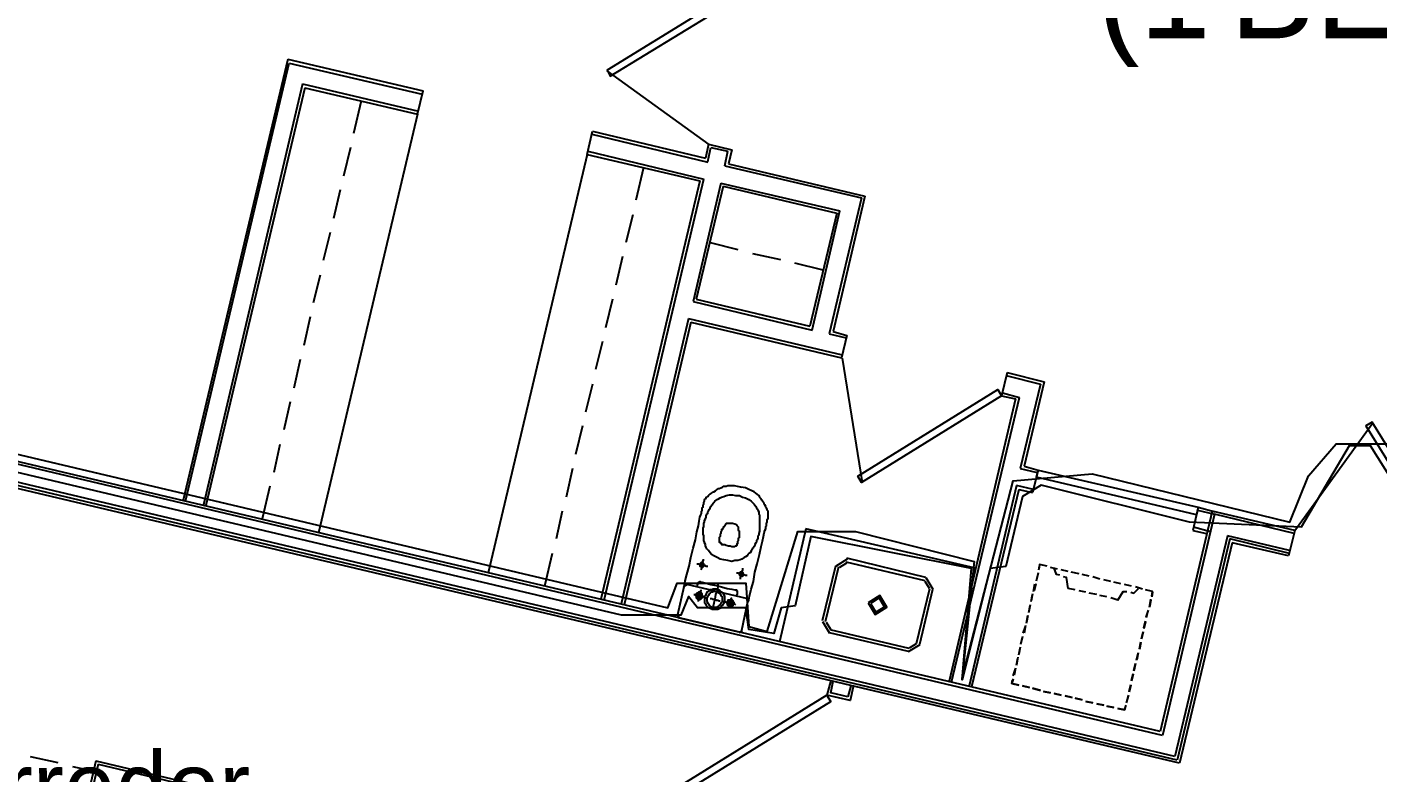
# Model space of a CAD drawing. Header units: feet. Extents: x -84 to 198, y -22 to 181.
# Drawn here: x 59.32 to 82.61, y 125.81 to 138.67 of the extents above; entities that cross this region are included whole.
import ezdxf
from ezdxf.enums import TextEntityAlignment as Align

# ---------------------------------------------------------------- set-up
doc = ezdxf.new("R2010")
doc.units = ezdxf.units.FT
for name, color, linetype in [('A-AREA-COMUN', 252, 'CONTINUOUS'), ('A-AREA-UNIDAD', 30, 'CONTINUOUS'), ('A-LINEA', 7, 'CONTINUOUS'), ('A-NOMBRE-ESPACIO', 2, 'CONTINUOUS'), ('A-TEXTO-PDF', 3, 'CONTINUOUS')]:
    doc.layers.add(name, color=color, linetype=linetype)

msp = doc.modelspace()

# ---------------------------------------------------------------- linework, layer by layer
at = {"layer": 'A-AREA-COMUN'}
msp.add_lwpolyline([(83.968, 129.0844), (82.48, 131.4489), (82.112, 131.4489), (81.28, 130.0444), (79.36, 130.1333), (76.8, 130.7733), (76.48, 130.5778), (76.192, 129.3689), (75.92, 129.3333), (75.44, 127.4133), (75.6, 129.3333), (72.832, 129.8844), (72.56, 128.6933), (72.32, 128.6578), (72.192, 128.2133), (71.76, 128.2844), (71.712, 128.6578), (70.88, 128.6578), (70.72, 128.8533), (70.592, 128.5333), (69.568, 128.5333), (47.04, 133.8489)], dxfattribs=at)
at = {"layer": 'A-AREA-UNIDAD'}
msp.add_lwpolyline([(49.2, 133.6533), (70.368, 128.6578), (70.528, 129.0844), (71.712, 129.0844), (71.76, 128.3378), (72.08, 128.2489), (72.608, 129.9733), (73.6, 129.9733), (75.648, 129.4578), (75.44, 127.4489), (76.32, 130.8444), (77.68, 130.9689), (81.088, 130.1333), (81.408, 130.9333), (81.888, 131.4844), (82.848, 131.4844)], dxfattribs=at)
at = {"layer": 'A-LINEA'}
for p, q in [((63.8133, 138.1111), (62.0133, 130.5111)), ((63.8133, 138.1111), (66.1467, 137.5644)), ((62.0533, 130.4978), (63.84, 138.0444)), ((63.84, 138.0444), (66.1333, 137.5111)), ((69.3158, 137.9094), (71.0744, 136.6405)), ((64.0667, 137.6844), (62.36, 130.4311)), ((64.0667, 137.6844), (66.0667, 137.2178)), ((64.1067, 137.6178), (62.4, 130.4178)), ((64.1067, 137.6178), (62.4, 130.4178)), ((64.1067, 137.6178), (66.0533, 137.1644)), ((66.0533, 137.1644), (66.1467, 137.5644)), ((66.0533, 137.1644), (64.3467, 129.9511)), ((65.08, 137.3911), (64.9467, 136.8311)), ((68.9733, 136.4711), (69.0667, 136.8711)), ((69.0533, 136.8178), (71.0533, 136.3378)), ((69.0667, 136.8711), (71.0133, 136.4044)), ((64.8933, 136.5911), (64.7733, 136.0978)), ((68.9733, 136.4711), (67.2667, 129.2578)), ((68.9733, 136.4711), (70.92, 136.0178)), ((68.9867, 136.5244), (70.9867, 136.0444)), ((71.0667, 136.6444), (71.0133, 136.4044)), ((71.0533, 136.3511), (71.1067, 136.5911)), ((71.0667, 136.6444), (71.4667, 136.5511)), ((71.1067, 136.5911), (71.4, 136.5244)), ((71.3467, 136.2711), (71.4, 136.5244)), ((71.4667, 136.5511), (71.4133, 136.3111)), ((69.9467, 136.2444), (69.8133, 135.6844)), ((71.3467, 136.2711), (73.7067, 135.7244)), ((71.4133, 136.3111), (73.76, 135.7511)), ((70.92, 136.0178), (69.2133, 128.8044)), ((69.2667, 128.7911), (70.9867, 136.0444)), ((64.72, 135.8578), (64.6, 135.3644)), ((71.28, 135.9778), (70.8, 133.9378)), ((71.32, 135.9244), (70.8533, 133.9778)), ((71.28, 135.9778), (73.3333, 135.4978)), ((71.32, 135.9244), (73.28, 135.4578)), ((73.7067, 135.7244), (73.1467, 133.3778)), ((73.76, 135.7511), (73.2133, 133.4178)), ((69.76, 135.4311), (69.64, 134.9511)), ((73.28, 135.4578), (72.8133, 133.5111)), ((72.8533, 133.4444), (73.3333, 135.4978)), ((64.5467, 135.1244), (64.4267, 134.6444)), ((71.0933, 134.9511), (71.5733, 134.8311)), ((69.5867, 134.7111), (69.4667, 134.2178)), ((71.8267, 134.7644), (72.3067, 134.6578)), ((72.5467, 134.6044), (73.04, 134.4844)), ((64.3733, 134.3911), (64.2533, 133.9111)), ((78.8533, 126.5244), (47.0933, 134.0311)), ((78.8933, 126.4578), (47.1333, 133.9778)), ((69.4133, 133.9778), (69.2933, 133.4844)), ((70.8, 133.9378), (72.8533, 133.4444)), ((70.8533, 133.9778), (72.8133, 133.5111)), ((64.2, 133.6711), (64.0933, 133.1778)), ((79.1067, 126.0978), (47.3467, 133.6178)), ((79.1467, 126.0311), (47.3867, 133.5511)), ((79.1867, 125.9778), (47.4267, 133.4844)), ((70.72, 133.6444), (69.56, 128.7244)), ((70.76, 133.5778), (69.6133, 128.7111)), ((70.72, 133.6444), (73.3733, 133.0178)), ((70.76, 133.5778), (73.36, 132.9644)), ((69.24, 133.2444), (69.12, 132.7644)), ((73.1467, 133.3778), (73.44, 133.3111)), ((73.2133, 133.4178), (73.4533, 133.3511)), ((73.4533, 133.3511), (73.36, 132.9644)), ((64.0267, 132.9378), (63.92, 132.4444)), ((73.3694, 132.9565), (73.7159, 130.8158)), ((69.0667, 132.5111), (68.9467, 132.0311)), ((76.2133, 132.7111), (76.12, 132.3111)), ((76.2, 132.6578), (76.7867, 132.5111)), ((76.2133, 132.7111), (76.8533, 132.5511)), ((76.7867, 132.5111), (76.44, 131.0578)), ((76.8533, 132.5511), (76.5067, 131.0978)), ((75.2533, 127.3778), (76.4267, 132.2844)), ((76.12, 132.3111), (76.36, 132.2578)), ((76.1333, 132.3644), (76.4267, 132.2844)), ((63.8533, 132.2044), (63.7467, 131.7244)), ((76.36, 132.2578), (75.2133, 127.3911)), ((82.5184, 131.8403), (81.1741, 129.9833)), ((68.8933, 131.7911), (68.7733, 131.2978)), ((63.68, 131.4711), (63.5733, 130.9911)), ((68.72, 131.0578), (68.6133, 130.5644)), ((76.44, 131.0578), (76.7333, 130.9911)), ((76.5067, 131.0978), (76.7467, 131.0311)), ((76.7467, 131.0311), (76.6533, 130.6444)), ((63.5067, 130.7511), (63.3733, 130.1911)), ((76.3733, 130.7644), (75.56, 127.3111)), ((76.4133, 130.6978), (75.6, 127.2978)), ((76.6667, 130.6978), (76.3733, 130.7644)), ((76.4133, 130.6978), (76.6533, 130.6444)), ((68.5467, 130.3244), (68.44, 129.8444)), ((79.7467, 130.3244), (78.8533, 126.5244)), ((79.7867, 130.2711), (78.8933, 126.4578)), ((79.5067, 130.3911), (79.4133, 129.9911)), ((79.4933, 130.3378), (79.7867, 130.2711)), ((79.5067, 130.3911), (79.8, 130.3111)), ((81.1733, 129.9911), (79.7467, 130.3244)), ((81.16, 129.9378), (79.7867, 130.2711)), ((72.7467, 130.0178), (72.2933, 128.0711)), ((75.6667, 129.3378), (72.7467, 130.0178)), ((79.4133, 129.9911), (79.6533, 129.9378)), ((79.72, 129.9644), (79.4267, 130.0444)), ((81.1733, 129.9911), (81.0667, 129.5511)), ((80.0133, 129.8978), (79.1067, 126.0978)), ((80.0533, 129.8444), (79.1467, 126.0311)), ((80.0933, 129.7778), (79.1867, 125.9778)), ((81.08, 129.6444), (80.0133, 129.8978)), ((81.08, 129.5911), (80.0533, 129.8444)), ((81.0667, 129.5511), (80.0933, 129.7778)), ((68.3733, 129.5911), (68.24, 129.0311)), ((73.4584, 129.4933), (73.2578, 129.3695)), ((74.8133, 129.1778), (73.4533, 129.5111)), ((73.2533, 129.3778), (73.0267, 128.4311)), ((73.3067, 129.3644), (73.08, 128.4178)), ((73.443, 129.4284), (73.3227, 129.3541)), ((74.8, 129.1244), (73.44, 129.4444)), ((76.7467, 129.2578), (76.72, 129.1378)), ((76.7467, 129.2578), (76.72, 129.1378)), ((76.72, 129.1244), (76.7467, 129.2444)), ((76.72, 129.1244), (76.7467, 129.2444)), ((76.76, 129.3111), (76.7733, 129.3778)), ((76.76, 129.3111), (76.7733, 129.3778)), ((76.9067, 129.3778), (76.7733, 129.4044)), ((76.9067, 129.3778), (76.7733, 129.4044)), ((77.08, 129.3244), (76.96, 129.3511)), ((77.08, 129.3244), (76.96, 129.3511)), ((77.08, 129.3244), (76.96, 129.3511)), ((77.08, 129.3244), (76.96, 129.3511)), ((77.2667, 129.2844), (77.1467, 129.3111)), ((77.2667, 129.2844), (77.1467, 129.3111)), ((77.2667, 129.2844), (77.1467, 129.3111)), ((77.2667, 129.2844), (77.1467, 129.3111)), ((77.4533, 129.2444), (77.32, 129.2711)), ((77.4533, 129.2444), (77.32, 129.2711)), ((77.4533, 129.2444), (77.32, 129.2711)), ((77.4533, 129.2444), (77.32, 129.2711)), ((70.64, 129.0178), (70.5333, 128.5378)), ((70.6974, 129.0565), (70.6413, 129.0219)), ((71.72, 128.8178), (70.6933, 129.0578)), ((74.8773, 128.9881), (74.803, 129.1084)), ((74.9422, 128.9728), (74.8184, 129.1733)), ((76.6667, 128.9378), (76.6933, 129.0711)), ((76.6667, 128.9378), (76.6933, 129.0711)), ((76.7067, 129.0711), (76.68, 128.9511)), ((76.7067, 129.0711), (76.68, 128.9511)), ((77.6267, 129.2044), (77.5067, 129.2311)), ((77.6267, 129.2044), (77.5067, 129.2311)), ((77.6267, 129.2044), (77.5067, 129.2311)), ((77.6267, 129.2044), (77.5067, 129.2311)), ((77.8133, 129.1511), (77.6933, 129.1911)), ((77.8133, 129.1511), (77.6933, 129.1911)), ((77.8133, 129.1511), (77.6933, 129.1911)), ((77.8133, 129.1511), (77.6933, 129.1911)), ((78, 129.1111), (77.88, 129.1378)), ((78, 129.1111), (77.88, 129.1378)), ((78, 129.1111), (77.88, 129.1378)), ((78, 129.1111), (77.88, 129.1378)), ((78.1733, 129.0711), (78.0533, 129.0978)), ((78.1733, 129.0711), (78.0533, 129.0978)), ((78.1733, 129.0711), (78.0533, 129.0978)), ((78.1733, 129.0711), (78.0533, 129.0978)), ((78.36, 129.0311), (78.24, 129.0578)), ((78.36, 129.0311), (78.24, 129.0578)), ((78.36, 129.0311), (78.24, 129.0578)), ((78.36, 129.0311), (78.24, 129.0578)), ((78.5467, 128.9778), (78.4267, 129.0178)), ((78.5467, 128.9778), (78.4267, 129.0178)), ((78.5467, 128.9778), (78.4267, 129.0178)), ((78.5467, 128.9778), (78.4267, 129.0178)), ((71.7587, 128.747), (71.7241, 128.8032)), ((74.6533, 128.0444), (74.88, 128.9911)), ((74.7067, 128.0311), (74.9333, 128.9778)), ((76.6533, 128.8978), (76.6267, 128.7778)), ((76.6533, 128.8978), (76.6267, 128.7778)), ((76.6267, 128.7644), (76.6533, 128.8844)), ((76.6267, 128.7644), (76.6533, 128.8844)), ((77.3867, 128.9644), (77.2667, 128.9911)), ((77.3867, 128.9644), (77.2667, 128.9911)), ((77.5733, 128.9244), (77.4533, 128.9511)), ((77.5733, 128.9244), (77.4533, 128.9511)), ((77.76, 128.8844), (77.6267, 128.9111)), ((77.76, 128.8844), (77.6267, 128.9111)), ((77.9333, 128.8444), (77.8133, 128.8711)), ((77.9333, 128.8444), (77.8133, 128.8711)), ((78.12, 128.7911), (78, 128.8311)), ((78.12, 128.7911), (78, 128.8311)), ((78.72, 128.9378), (78.6, 128.9644)), ((78.72, 128.9378), (78.6, 128.9644)), ((78.6667, 128.6711), (78.6933, 128.8044)), ((78.6667, 128.6711), (78.6933, 128.8044)), ((78.6933, 128.7911), (78.6667, 128.6711)), ((78.6933, 128.7911), (78.6667, 128.6711)), ((78.72, 128.9244), (78.7067, 128.8444)), ((78.72, 128.9244), (78.7067, 128.8444)), ((71.64, 128.2711), (71.7467, 128.7644)), ((76.6133, 128.7111), (76.5867, 128.5911)), ((76.6133, 128.7111), (76.5867, 128.5911)), ((76.5867, 128.5778), (76.6133, 128.6978)), ((76.5867, 128.5778), (76.6133, 128.6978)), ((78.6133, 128.4978), (78.6533, 128.6178)), ((78.6133, 128.4978), (78.6533, 128.6178)), ((78.64, 128.6044), (78.6133, 128.4844)), ((78.64, 128.6044), (78.6133, 128.4844)), ((70.5346, 128.5285), (70.5693, 128.4724)), ((70.56, 128.4844), (71.5867, 128.2444)), ((73.0311, 128.4228), (73.155, 128.2223)), ((73.096, 128.4075), (73.1703, 128.2871)), ((76.4933, 128.2178), (76.5333, 128.3378)), ((76.4933, 128.2178), (76.5333, 128.3378)), ((76.5333, 128.3511), (76.5067, 128.2178)), ((76.5333, 128.3511), (76.5067, 128.2178)), ((76.5733, 128.5244), (76.5467, 128.4044)), ((76.5467, 128.3911), (76.5733, 128.5244)), ((76.5733, 128.5244), (76.5467, 128.4044)), ((76.5467, 128.3911), (76.5733, 128.5244)), ((78.5733, 128.3111), (78.6, 128.4311)), ((78.5733, 128.3111), (78.6, 128.4311)), ((78.6, 128.4178), (78.5733, 128.2978)), ((78.6, 128.4178), (78.5733, 128.2978)), ((71.5959, 128.2324), (71.6521, 128.267)), ((73.1467, 128.2311), (74.5067, 127.9111)), ((73.16, 128.2844), (74.52, 127.9644)), ((76.48, 128.1644), (76.4533, 128.0444)), ((76.48, 128.1644), (76.4533, 128.0444)), ((76.4533, 128.0311), (76.48, 128.1511)), ((76.4533, 128.0311), (76.48, 128.1511)), ((78.5333, 128.1244), (78.56, 128.2444)), ((78.56, 128.2444), (78.5333, 128.1244)), ((78.5333, 128.1244), (78.56, 128.2444)), ((78.56, 128.2444), (78.5333, 128.1244)), ((74.515, 127.9023), (74.7155, 128.0261)), ((74.5303, 127.9671), (74.6506, 128.0414)), ((76.44, 127.9778), (76.4133, 127.8578)), ((76.44, 127.9778), (76.4133, 127.8578)), ((76.4133, 127.8444), (76.44, 127.9644)), ((76.4133, 127.8444), (76.44, 127.9644)), ((78.4667, 127.8711), (78.44, 127.7511)), ((78.4667, 127.8711), (78.44, 127.7511)), ((78.4533, 127.7644), (78.48, 127.8844)), ((78.4533, 127.7644), (78.48, 127.8844)), ((78.4933, 127.9511), (78.52, 128.0711)), ((78.4933, 127.9511), (78.52, 128.0711)), ((78.52, 128.0578), (78.4933, 127.9378)), ((78.52, 128.0578), (78.4933, 127.9378)), ((76.36, 127.6178), (76.3333, 127.4978)), ((76.36, 127.6178), (76.3333, 127.4978)), ((76.4, 127.8044), (76.3733, 127.6711)), ((76.4, 127.8044), (76.3733, 127.6711)), ((76.3733, 127.6711), (76.4, 127.7911)), ((76.3733, 127.6711), (76.4, 127.7911)), ((78.4, 127.5778), (78.4267, 127.6978)), ((78.4267, 127.6978), (78.4, 127.5644)), ((78.4, 127.5778), (78.4267, 127.6978)), ((78.4267, 127.6978), (78.4, 127.5644)), ((73.1733, 127.4044), (73.1067, 127.1511)), ((76.32, 127.4311), (76.2933, 127.3511)), ((76.32, 127.4311), (76.2933, 127.3511)), ((76.32, 127.4844), (76.36, 127.6044)), ((76.32, 127.4844), (76.36, 127.6044)), ((78.36, 127.4044), (78.3867, 127.5244)), ((78.36, 127.4044), (78.3867, 127.5244)), ((78.3867, 127.5111), (78.36, 127.3911)), ((78.3867, 127.5111), (78.36, 127.3911)), ((73.52, 127.3111), (73.4667, 127.1244)), ((76.2933, 127.3511), (76.4133, 127.3244)), ((76.2933, 127.3511), (76.4133, 127.3244)), ((76.48, 127.3111), (76.6, 127.2844)), ((76.6, 127.2844), (76.48, 127.3111)), ((76.48, 127.3111), (76.6, 127.2844)), ((76.6, 127.2844), (76.48, 127.3111)), ((76.6533, 127.2711), (76.7867, 127.2311)), ((76.7867, 127.2311), (76.6533, 127.2711)), ((76.6533, 127.2711), (76.7867, 127.2311)), ((76.7867, 127.2311), (76.6533, 127.2711)), ((76.84, 127.2178), (76.96, 127.1911)), ((76.96, 127.1911), (76.84, 127.2178)), ((76.84, 127.2178), (76.96, 127.1911)), ((76.96, 127.1911), (76.84, 127.2178)), ((77.0267, 127.1778), (77.1467, 127.1511)), ((77.1467, 127.1511), (77.0267, 127.1778)), ((77.0267, 127.1778), (77.1467, 127.1511)), ((77.1467, 127.1511), (77.0267, 127.1778)), ((78.3067, 127.1511), (78.2667, 127.0178)), ((78.3067, 127.1511), (78.2667, 127.0178)), ((78.28, 127.0311), (78.3067, 127.1511)), ((78.28, 127.0311), (78.3067, 127.1511)), ((78.32, 127.2178), (78.3467, 127.3378)), ((78.32, 127.2178), (78.3467, 127.3378)), ((78.3467, 127.3244), (78.32, 127.2044)), ((78.3467, 127.3244), (78.32, 127.2044)), ((77.2133, 127.1378), (77.3333, 127.1111)), ((77.3333, 127.1111), (77.2133, 127.1378)), ((77.2133, 127.1378), (77.3333, 127.1111)), ((77.3333, 127.1111), (77.2133, 127.1378)), ((77.3867, 127.0978), (77.5067, 127.0711)), ((77.5067, 127.0711), (77.3867, 127.0978)), ((77.3867, 127.0978), (77.5067, 127.0711)), ((77.5067, 127.0711), (77.3867, 127.0978)), ((77.5733, 127.0444), (77.6933, 127.0178)), ((77.6933, 127.0178), (77.5733, 127.0444)), ((77.5733, 127.0444), (77.6933, 127.0178)), ((77.6933, 127.0178), (77.5733, 127.0444)), ((77.76, 127.0044), (77.88, 126.9778)), ((77.88, 126.9778), (77.76, 127.0044)), ((77.76, 127.0044), (77.88, 126.9778)), ((77.88, 126.9778), (77.76, 127.0044)), ((77.9333, 126.9644), (78.0533, 126.9378)), ((78.0533, 126.9378), (77.9333, 126.9644)), ((77.9333, 126.9644), (78.0533, 126.9378)), ((78.0533, 126.9378), (77.9333, 126.9644)), ((59.3733, 126.0978), (59.8533, 125.9911)), ((60.5067, 126.0178), (60.1467, 124.4578)), ((60.5067, 126.0178), (66.52, 124.6044)), ((60.1067, 125.9244), (60.5867, 125.8178)), ((60.5467, 125.9644), (60.1867, 124.4444)), ((60.5467, 125.9644), (66.4533, 124.5644))]:
    msp.add_line(p, q, dxfattribs=at)
for points in [[(71.72, 139.4044), (69.32, 137.9244), (69.3733, 137.8178), (71.7867, 139.2978), (71.72, 139.4044)], [(76.12, 132.3111), (73.7067, 130.8178), (73.64, 130.9244), (76.0533, 132.4178), (76.12, 132.3111)], [(84.0933, 129.2978), (82.5067, 131.8578), (82.4, 131.7911), (83.9867, 129.2311), (84.0933, 129.2978)], [(76.7467, 131.0311), (79.5067, 130.3911), (79.48, 130.2578), (76.72, 130.9111), (76.7467, 131.0311)], [(70.64, 129.0178), (70.6533, 129.0444), (70.6667, 129.1244), (70.6933, 129.2311), (70.7333, 129.3778), (70.76, 129.5244), (70.8, 129.6844), (70.84, 129.8311), (70.8667, 129.9644), (70.8933, 130.0711), (70.9067, 130.1511), (70.92, 130.2178), (70.9333, 130.2578), (70.9467, 130.2844), (70.9467, 130.2978), (70.9467, 130.3111), (70.9467, 130.3244), (70.96, 130.3378), (70.96, 130.3511), (70.96, 130.3644), (70.96, 130.3778), (70.9733, 130.3911), (70.9733, 130.4044), (70.9733, 130.4178), (70.9733, 130.4311), (70.9867, 130.4444), (70.9867, 130.4578), (70.9867, 130.4711), (71, 130.4978), (71, 130.5111), (71, 130.5244), (71.0133, 130.5378), (71.0267, 130.5511), (71.0267, 130.5644), (71.04, 130.5644), (71.0533, 130.5778), (71.0667, 130.5911), (71.08, 130.6044), (71.0933, 130.6178), (71.12, 130.6311), (71.1333, 130.6444), (71.1467, 130.6578), (71.16, 130.6578), (71.1867, 130.6711), (71.2, 130.6844), (71.2133, 130.6978), (71.24, 130.7111), (71.2533, 130.7111), (71.28, 130.7244), (71.3067, 130.7378), (71.3333, 130.7511), (71.3733, 130.7511), (71.4, 130.7644), (71.4533, 130.7644), (71.5067, 130.7644), (71.56, 130.7511), (71.64, 130.7378)], [(71.7467, 128.7644), (71.76, 128.7911), (71.7733, 128.8578), (71.8, 128.9778), (71.84, 129.1111), (71.8667, 129.2711), (71.9067, 129.4178), (71.9467, 129.5778), (71.9733, 129.7111), (72, 129.8044), (72.0133, 129.8844), (72.0267, 129.9511), (72.04, 129.9911), (72.0533, 130.0178), (72.0533, 130.0444), (72.0533, 130.0578), (72.0667, 130.0711), (72.0667, 130.0844), (72.0667, 130.0978), (72.0667, 130.1111), (72.0667, 130.1244), (72.08, 130.1378), (72.08, 130.1511), (72.08, 130.1778), (72.0933, 130.1911), (72.0933, 130.2044), (72.0933, 130.2178), (72.0933, 130.2311), (72.0933, 130.2444), (72.0933, 130.2578), (72.0933, 130.2711), (72.0933, 130.2978), (72.0933, 130.3111), (72.0933, 130.3244), (72.08, 130.3378), (72.08, 130.3511), (72.0667, 130.3778), (72.0533, 130.3911), (72.0533, 130.4044), (72.04, 130.4311), (72.0267, 130.4444), (72.0267, 130.4578), (72.0133, 130.4711), (72, 130.4978), (71.9867, 130.5111), (71.9733, 130.5378), (71.96, 130.5511), (71.9467, 130.5778), (71.9333, 130.5911), (71.9067, 130.6178), (71.88, 130.6311), (71.8533, 130.6578), (71.8133, 130.6711), (71.76, 130.6978), (71.7067, 130.7244), (71.6267, 130.7378)], [(71.3333, 129.4844), (71.2667, 129.4978), (71.2133, 129.5244), (71.16, 129.5511), (71.12, 129.5778), (71.0933, 129.6044), (71.0667, 129.6444), (71.04, 129.6711), (71.0267, 129.6978), (71.0133, 129.7244), (71.0133, 129.7511), (71, 129.7778), (71, 129.7911), (70.9867, 129.8178), (70.9867, 129.8444), (70.9867, 129.8578), (70.9867, 129.8844), (70.9867, 129.8978), (70.9733, 129.9244), (70.9733, 129.9378), (70.9733, 129.9644), (70.9733, 129.9911), (70.9733, 130.0044), (70.9733, 130.0311), (70.9867, 130.0578), (70.9867, 130.0844), (70.9867, 130.1111), (71, 130.1378), (71, 130.1644), (71.0133, 130.1911), (71.0267, 130.2178), (71.0267, 130.2444), (71.04, 130.2711), (71.0533, 130.2844), (71.0533, 130.3111), (71.0667, 130.3244), (71.08, 130.3511), (71.0933, 130.3644), (71.0933, 130.3778), (71.1067, 130.4044), (71.12, 130.4178), (71.1333, 130.4311), (71.1333, 130.4444), (71.1467, 130.4578), (71.16, 130.4711), (71.1733, 130.4978), (71.2, 130.5111), (71.2133, 130.5244), (71.24, 130.5378), (71.2667, 130.5511), (71.2933, 130.5644), (71.3333, 130.5778), (71.3733, 130.5911), (71.4267, 130.6044), (71.48, 130.6044), (71.5333, 130.5911), (71.6, 130.5911), (71.6533, 130.5644), (71.7067, 130.5511), (71.76, 130.5244), (71.8, 130.4978), (71.8267, 130.4711), (71.8533, 130.4444), (71.88, 130.4044), (71.8933, 130.3778), (71.9067, 130.3644), (71.92, 130.3378), (71.9333, 130.3111), (71.9333, 130.2978), (71.9333, 130.2711), (71.9467, 130.2578), (71.9467, 130.2444), (71.9467, 130.2178), (71.9467, 130.2044), (71.9467, 130.1778), (71.9467, 130.1644), (71.9467, 130.1378), (71.9467, 130.1244), (71.9467, 130.0978), (71.9467, 130.0711), (71.9467, 130.0578), (71.9467, 130.0311), (71.9467, 130.0044), (71.9467, 129.9778), (71.9333, 129.9378), (71.9333, 129.9111), (71.92, 129.8844), (71.92, 129.8578), (71.9067, 129.8311), (71.8933, 129.8178), (71.8933, 129.7911), (71.88, 129.7778), (71.8667, 129.7511), (71.8667, 129.7378), (71.8533, 129.7111), (71.84, 129.6978), (71.8267, 129.6844), (71.8133, 129.6578), (71.8, 129.6444), (71.8, 129.6311), (71.7867, 129.6044), (71.76, 129.5911), (71.7467, 129.5778), (71.7333, 129.5511), (71.7067, 129.5378), (71.68, 129.5244), (71.64, 129.4978), (71.6133, 129.4844), (71.5733, 129.4711), (71.52, 129.4711), (71.4667, 129.4578), (71.4, 129.4711), (71.3333, 129.4844)], [(71.4933, 129.7111), (71.5067, 129.7111), (71.52, 129.7111), (71.5333, 129.7244), (71.5467, 129.7244), (71.5467, 129.7378), (71.56, 129.7378), (71.56, 129.7511), (71.56, 129.7644), (71.5733, 129.7644), (71.5733, 129.7778), (71.5733, 129.7911), (71.5733, 129.8044), (71.5867, 129.8178), (71.5867, 129.8311), (71.5867, 129.8444), (71.5867, 129.8578), (71.6, 129.8711), (71.6, 129.8844), (71.6, 129.8978), (71.6, 129.9111), (71.6, 129.9244), (71.6, 129.9378), (71.6, 129.9511), (71.6, 129.9644), (71.6, 129.9778), (71.5867, 129.9911), (71.5867, 130.0044), (71.5867, 130.0178), (71.5867, 130.0311), (71.5867, 130.0444), (71.5733, 130.0578), (71.56, 130.0711), (71.5467, 130.0844), (71.52, 130.0978), (71.48, 130.1111), (71.4533, 130.1111), (71.4267, 130.1111), (71.4, 130.1111), (71.3733, 130.1111), (71.36, 130.0978), (71.36, 130.0844), (71.3467, 130.0711), (71.3333, 130.0578), (71.3333, 130.0444), (71.32, 130.0444), (71.32, 130.0311), (71.3067, 130.0178), (71.3067, 130.0044), (71.2933, 130.0044), (71.2933, 129.9911), (71.2933, 129.9778), (71.28, 129.9644), (71.28, 129.9511), (71.28, 129.9378), (71.2667, 129.9244), (71.2667, 129.9111), (71.2667, 129.8978), (71.2667, 129.8844), (71.2533, 129.8711), (71.2533, 129.8578), (71.2533, 129.8444), (71.2533, 129.8311), (71.2533, 129.8178), (71.2533, 129.8044), (71.2533, 129.7911), (71.2667, 129.7911), (71.2667, 129.7778), (71.28, 129.7778), (71.28, 129.7644), (71.2933, 129.7644), (71.2933, 129.7511), (71.32, 129.7511), (71.3467, 129.7511), (71.3733, 129.7378), (71.4133, 129.7244), (71.44, 129.7244), (71.4667, 129.7111), (71.4933, 129.7111)], [(70.9733, 129.4978), (70.9733, 129.4844), (70.9733, 129.4711), (70.96, 129.4444), (70.96, 129.4178), (70.9467, 129.3911), (70.9467, 129.3511), (70.9467, 129.3378), (70.9333, 129.3111)], [(70.8667, 129.4178), (70.88, 129.4178), (70.8933, 129.4178), (70.92, 129.4044), (70.9467, 129.4044), (70.9733, 129.3911), (71, 129.3911), (71.0267, 129.3778), (71.04, 129.3778), (71.0533, 129.3778)], [(70.96, 129.4311), (70.9467, 129.4311), (70.9333, 129.4311), (70.9333, 129.4178), (70.92, 129.4178), (70.92, 129.4044), (70.92, 129.3911), (70.92, 129.3778), (70.9333, 129.3778), (70.9333, 129.3644), (70.9467, 129.3644), (70.96, 129.3644), (70.9733, 129.3644), (70.9867, 129.3778), (70.9867, 129.3911), (70.9867, 129.4044), (70.9867, 129.4178), (70.9733, 129.4178), (70.9733, 129.4311), (70.96, 129.4311)], [(71.5467, 129.2578), (71.56, 129.2578), (71.5733, 129.2578), (71.6, 129.2444), (71.6267, 129.2444), (71.6533, 129.2311), (71.68, 129.2311), (71.7067, 129.2178), (71.72, 129.2178), (71.7333, 129.2178)], [(71.64, 129.2711), (71.6267, 129.2711), (71.6133, 129.2711), (71.6133, 129.2578), (71.6, 129.2578), (71.6, 129.2444), (71.6, 129.2311), (71.6, 129.2178), (71.6133, 129.2178), (71.6133, 129.2044), (71.6267, 129.2044), (71.64, 129.2044), (71.6533, 129.2044), (71.6667, 129.2178), (71.6667, 129.2311), (71.6667, 129.2444), (71.6667, 129.2578), (71.6533, 129.2578), (71.6533, 129.2711), (71.64, 129.2711)], [(71.6533, 129.3378), (71.6533, 129.3244), (71.6533, 129.3111), (71.64, 129.2844), (71.64, 129.2578), (71.6267, 129.2311), (71.6267, 129.1911), (71.6133, 129.1778), (71.6133, 129.1511)], [(76.9067, 129.3778), (76.7733, 129.4044), (76.76, 129.3244)], [(76.9067, 129.3778), (76.7733, 129.4044), (76.76, 129.3244)], [(77.12, 129.2178), (77.0667, 129.2311), (77.0267, 129.3378)], [(77.12, 129.2178), (77.0667, 129.2311), (77.0267, 129.3378)], [(70.88, 129.0178), (70.88, 129.0444), (70.88, 129.0578), (70.8933, 129.0711), (70.8933, 129.0844), (70.8933, 129.0978), (70.9067, 129.0978), (70.92, 129.1111), (70.9333, 129.0978), (70.96, 129.0978), (71.0267, 129.0844), (71.1067, 129.0578), (71.2, 129.0444), (71.2933, 129.0178), (71.3867, 128.9911), (71.4667, 128.9778), (71.52, 128.9644), (71.5467, 128.9644), (71.5467, 128.9511), (71.56, 128.9511), (71.56, 128.9378), (71.56, 128.9244), (71.56, 128.9111), (71.56, 128.8978), (71.56, 128.8844), (71.5467, 128.8711), (71.5467, 128.8578)], [(71.24, 129.0711), (71.2267, 129.0578), (71.2267, 129.0178), (71.2133, 128.9511), (71.1867, 128.8844), (71.1733, 128.8044), (71.16, 128.7378), (71.1467, 128.6844), (71.1333, 128.6311), (71.1333, 128.6178)], [(77.2667, 128.9911), (77.24, 129.1778), (77.1867, 129.1911)], [(77.2667, 128.9911), (77.24, 129.1778), (77.1867, 129.1911)], [(70.8133, 128.8844), (70.8267, 128.8844), (70.8533, 128.8711), (70.88, 128.8711), (70.9067, 128.8578), (70.9467, 128.8578), (70.9867, 128.8444), (71.0133, 128.8311), (71.04, 128.8311)], [(70.92, 128.9244), (70.9067, 128.9244), (70.8933, 128.9244), (70.88, 128.9111), (70.8667, 128.9111), (70.8533, 128.8978), (70.8533, 128.8844), (70.8533, 128.8711), (70.8533, 128.8578), (70.8533, 128.8444), (70.8533, 128.8311), (70.8667, 128.8178), (70.88, 128.8178), (70.88, 128.8044), (70.8933, 128.8044), (70.9067, 128.8044), (70.92, 128.8044), (70.9333, 128.8044), (70.9467, 128.8178), (70.96, 128.8311), (70.96, 128.8444), (70.9733, 128.8578), (70.96, 128.8711), (70.96, 128.8844), (70.96, 128.8978), (70.9467, 128.9111), (70.9333, 128.9244), (70.92, 128.9244)], [(70.9333, 128.9644), (70.9333, 128.9511), (70.92, 128.9378), (70.92, 128.9111), (70.9067, 128.8844), (70.9067, 128.8578), (70.8933, 128.8178), (70.8933, 128.8044), (70.8933, 128.7778), (70.88, 128.7778)], [(70.92, 128.8978), (70.9067, 128.8978), (70.8933, 128.8978), (70.8933, 128.8844), (70.88, 128.8844), (70.88, 128.8711), (70.88, 128.8578), (70.88, 128.8444), (70.8933, 128.8311), (70.9067, 128.8311), (70.92, 128.8311), (70.92, 128.8444), (70.9333, 128.8444), (70.9333, 128.8578), (70.9333, 128.8711), (70.9333, 128.8844), (70.92, 128.8844), (70.92, 128.8978)], [(71.2133, 128.9778), (71.1867, 128.9778), (71.1467, 128.9778), (71.12, 128.9644), (71.0933, 128.9644), (71.0667, 128.9378), (71.04, 128.9244), (71.0267, 128.8978), (71.0133, 128.8711), (71, 128.8444), (71, 128.8178), (71, 128.7778), (71, 128.7511), (71.0133, 128.7244), (71.0267, 128.6978), (71.0533, 128.6711), (71.08, 128.6578), (71.1067, 128.6444), (71.1333, 128.6311), (71.16, 128.6311), (71.2, 128.6311), (71.2267, 128.6311), (71.2533, 128.6444), (71.28, 128.6578), (71.2933, 128.6844), (71.32, 128.7111), (71.3333, 128.7378), (71.3467, 128.7644), (71.3467, 128.7911), (71.3467, 128.8178), (71.3467, 128.8578), (71.3333, 128.8844), (71.32, 128.9111), (71.2933, 128.9244), (71.2667, 128.9511), (71.24, 128.9644), (71.2133, 128.9778)], [(71.2, 128.9378), (71.1867, 128.9378), (71.16, 128.9378), (71.1333, 128.9244), (71.1067, 128.9244), (71.0933, 128.9111), (71.08, 128.8978), (71.0667, 128.8711), (71.0533, 128.8578), (71.04, 128.8311), (71.04, 128.8044), (71.04, 128.7778), (71.04, 128.7644), (71.0533, 128.7378), (71.0667, 128.7244), (71.08, 128.6978), (71.0933, 128.6844), (71.12, 128.6711), (71.1467, 128.6711), (71.16, 128.6711), (71.1867, 128.6711), (71.2133, 128.6711), (71.24, 128.6844), (71.2533, 128.6978), (71.2667, 128.7111), (71.28, 128.7244), (71.2933, 128.7511), (71.3067, 128.7644), (71.3067, 128.7911), (71.3067, 128.8178), (71.3067, 128.8444), (71.2933, 128.8578), (71.28, 128.8844), (71.2667, 128.8978), (71.2533, 128.9111), (71.2267, 128.9244), (71.2, 128.9378)], [(71.0933, 128.8178), (71.1067, 128.8178), (71.12, 128.8178), (71.1333, 128.8044), (71.1733, 128.8044), (71.2, 128.7911), (71.2267, 128.7911), (71.2533, 128.7778), (71.2667, 128.7778)], [(71.4533, 128.7911), (71.44, 128.7911), (71.4267, 128.7911), (71.4133, 128.7911), (71.4, 128.7911), (71.4, 128.7778), (71.3867, 128.7644), (71.3867, 128.7511), (71.3867, 128.7378), (71.3867, 128.7244), (71.3867, 128.7111), (71.4, 128.6978), (71.4133, 128.6844), (71.4267, 128.6844), (71.44, 128.6711), (71.4533, 128.6844), (71.4667, 128.6844), (71.48, 128.6844), (71.48, 128.6978), (71.4933, 128.6978), (71.4933, 128.7111), (71.5067, 128.7244), (71.5067, 128.7378), (71.5067, 128.7511), (71.4933, 128.7511), (71.4933, 128.7644), (71.4933, 128.7778), (71.48, 128.7778), (71.48, 128.7911), (71.4667, 128.7911), (71.4533, 128.7911)], [(71.4667, 128.8311), (71.4533, 128.8044), (71.4533, 128.7778), (71.44, 128.7511), (71.44, 128.7244), (71.4267, 128.6978), (71.4267, 128.6711), (71.4267, 128.6578), (71.4267, 128.6444)], [(73.8178, 128.7428), (73.9416, 128.5423), (74.1422, 128.6661), (74.0184, 128.8666), (73.8178, 128.7428)], [(73.8567, 128.7336), (73.9509, 128.5812), (74.1033, 128.6753), (74.0091, 128.8277), (73.8567, 128.7336)], [(78.12, 128.7911), (78.2133, 128.9378), (78.28, 128.9378)], [(78.12, 128.7911), (78.2133, 128.9378), (78.28, 128.9378)], [(78.3467, 128.9244), (78.4, 128.9111), (78.48, 128.9911)], [(78.3467, 128.9244), (78.4, 128.9111), (78.48, 128.9911)], [(78.7067, 128.8578), (78.72, 128.9378), (78.6, 128.9644)], [(78.7067, 128.8578), (78.72, 128.9378), (78.6, 128.9644)], [(71.32, 128.7644), (71.3467, 128.7644), (71.3733, 128.7511), (71.4133, 128.7511), (71.44, 128.7378), (71.48, 128.7244), (71.5067, 128.7244), (71.5333, 128.7111)], [(71.4533, 128.7644), (71.44, 128.7644), (71.4267, 128.7644), (71.4133, 128.7644), (71.4133, 128.7511), (71.4133, 128.7378), (71.4133, 128.7244), (71.4267, 128.7111), (71.44, 128.7111), (71.4533, 128.7111), (71.4667, 128.7111), (71.4667, 128.7244), (71.4667, 128.7378), (71.48, 128.7378), (71.4667, 128.7511), (71.4667, 128.7644), (71.4533, 128.7644)], [(73.4667, 127.1244), (73.1733, 127.1911), (73.2133, 127.3911)], [(76.4133, 127.3244), (76.2933, 127.3511), (76.3067, 127.4178)], [(76.4133, 127.3244), (76.2933, 127.3511), (76.3067, 127.4178)], [(73.1067, 127.1511), (70.56, 125.5778), (70.6267, 125.4711), (73.1733, 127.0444), (73.1067, 127.1511)], [(73.56, 127.2978), (73.5067, 127.0578), (73.1067, 127.1511)], [(78.12, 126.9244), (78.24, 126.8978), (78.2667, 126.9778)], [(78.12, 126.9244), (78.24, 126.8978), (78.2667, 126.9778)], [(78.2533, 126.9644), (78.24, 126.8978), (78.12, 126.9244)], [(78.2533, 126.9644), (78.24, 126.8978), (78.12, 126.9244)]]:
    msp.add_lwpolyline(points, dxfattribs=at)

# ---------------------------------------------------------------- texts
at = {"layer": 'A-NOMBRE-ESPACIO'}
msp.add_text('Corredor', height=1.2, dxfattribs=at).set_placement((60, 124.9778), align=Align.CENTER)
at = {"layer": 'A-TEXTO-PDF'}
for s, p in [('(1', (78.7412, 138.4718)), ('BED)', (82.6855, 138.4718))]:
    msp.add_text(s, height=1.646, dxfattribs=at).set_placement(p, align=Align.CENTER)

doc.saveas('drawing.dxf')
